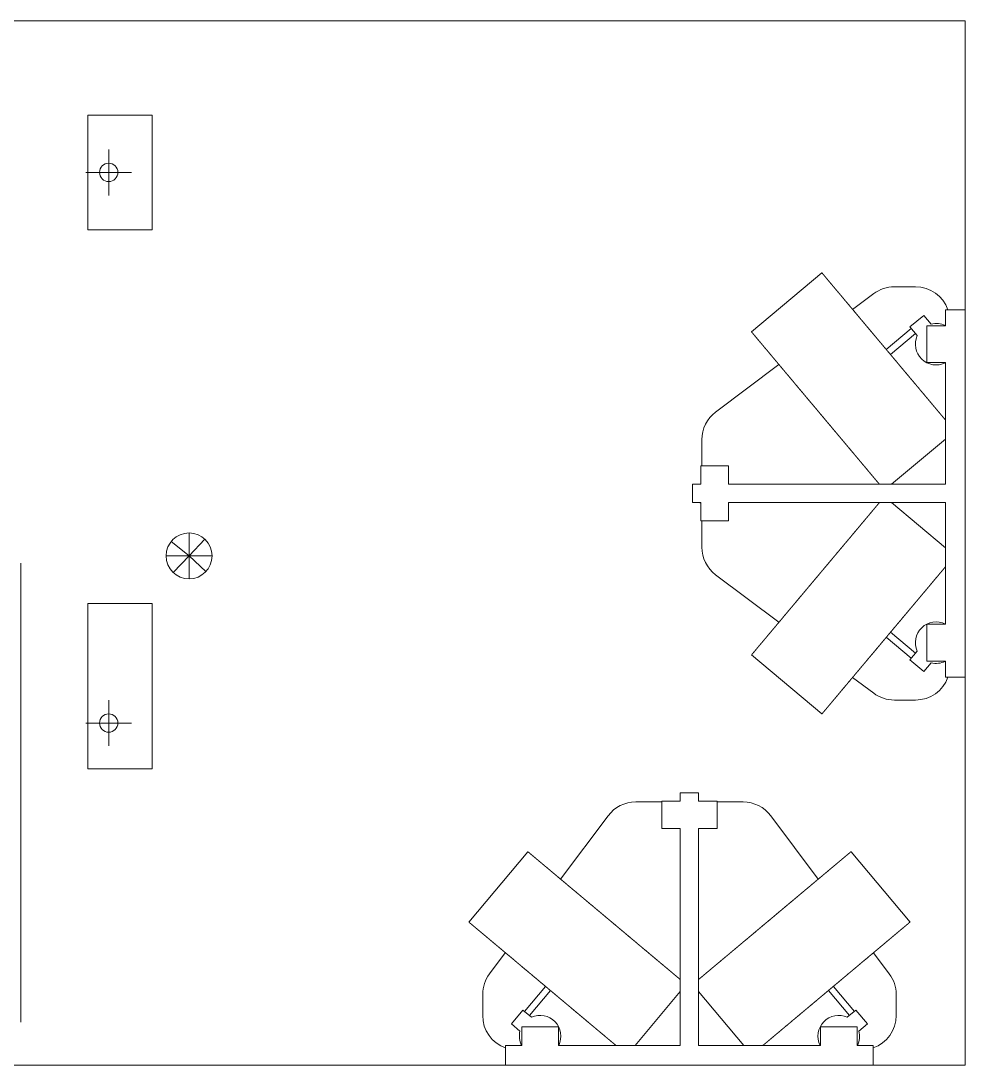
# Model space of a CAD drawing. Header units: millimetres. Extents: x 3056 to 110866, y 16649 to 58349.
# Drawn here: x 53028 to 55083, y 35169 to 37443 of the extents above; entities that cross this region are included whole.
import ezdxf

# ---------------------------------------------------------------- set-up
doc = ezdxf.new("R2010")
doc.units = ezdxf.units.MM
doc.layers.add('1', color=7, linetype='Continuous', true_color=0xffffff)

msp = doc.modelspace()

# ---------------------------------------------------------------- linework, layer by layer
at = {"layer": '1', "color": 80, "linetype": 'Continuous', "lineweight": 13}
for p, q in [((49456.5, 37443.3), (55083.5, 37443.3)), ((49456.5, 37443.3), (55083.5, 37443.3)), ((55083.5, 37443.3), (55083.5, 35169.3)), ((55083.5, 37443.3), (55083.5, 35169.3)), ((53314, 37238.3), (53174, 37238.3)), ((53174, 37238.3), (53174, 36988.3)), ((53314, 36988.3), (53314, 37238.3)), ((53219.5, 37063.3), (53219.5, 37163.3)), ((53269.5, 37113.3), (53169.5, 37113.3)), ((53174, 36988.3), (53314, 36988.3)), ((54771.9, 36894.6), (54618.6, 36766)), ((54929.5, 36864.3), (54975.5, 36864.3)), ((54884.5, 36849.3), (54838.7, 36814.9)), ((54963.5, 36776.7), (54993.6, 36801.9)), ((55009.3, 36783.2), (54993.6, 36801.9)), ((55040.5, 36814.3), (55040.5, 36779.3)), ((55083.5, 36814.3), (55040.5, 36814.3)), ((54966.4, 36773.2), (54912, 36727.6)), ((54979.2, 36757.9), (54963.5, 36776.7)), ((55040.5, 36779.3), (55000.5, 36779.3)), ((55000.5, 36699.3), (55000.5, 36779.3)), ((54921, 36716.8), (54975.4, 36762.5)), ((54678.4, 36694.8), (54540.5, 36591.3)), ((55040.5, 36699.3), (55000.5, 36699.3)), ((55040.5, 36699.3), (55040.5, 36434.3)), ((54510.5, 36474.3), (54510.5, 36531.3)), ((54923.4, 36434.3), (55040.5, 36532.5)), ((54568.5, 36474.3), (54508.5, 36474.3)), ((54508.5, 36434.3), (54508.5, 36474.3)), ((54568.5, 36434.3), (54568.5, 36474.3)), ((54508.5, 36434.3), (54490.5, 36434.3)), ((54490.5, 36394.3), (54490.5, 36434.3)), ((55040.5, 36434.3), (54568.5, 36434.3)), ((54508.5, 36394.3), (54490.5, 36394.3)), ((54505.8, 36394), (54505.8, 36394.3)), ((54505.8, 36394), (54508.5, 36394.1)), ((54508.5, 36394.3), (54508.5, 36354.3)), ((55040.5, 36394.3), (54568.5, 36394.3)), ((54568.5, 36394.3), (54568.5, 36354.3)), ((55040.5, 36296.1), (54923.4, 36394.3)), ((55040.5, 36394.3), (55040.5, 36129.3)), ((54568.5, 36354.3), (54508.5, 36354.3)), ((54510.5, 36297.3), (54510.5, 36354.3)), ((53394.5, 36278.3), (53394.5, 36328.3)), ((53394.5, 36278.3), (53355.6, 36309.8)), ((53394.5, 36278.3), (53428.8, 36314.7)), ((53394.5, 36278.3), (53344.5, 36278.3)), ((53394.5, 36278.3), (53360.1, 36241.9)), ((53394.5, 36278.3), (53394.5, 36228.3)), ((53394.5, 36278.3), (53444.5, 36278.3)), ((53394.5, 36278.3), (53430.8, 36244)), ((54540.5, 36237.3), (54678.4, 36133.8)), ((53314, 36174.3), (53174, 36174.3)), ((53174, 36174.3), (53174, 35814.3)), ((53314, 35814.3), (53314, 36174.3)), ((54975.4, 36066.1), (54921, 36111.8)), ((55000.5, 36049.3), (55000.5, 36129.3)), ((55040.5, 36129.3), (55000.5, 36129.3)), ((54912, 36101), (54966.4, 36055.4)), ((54979.2, 36070.7), (54963.5, 36051.9)), ((54618.6, 36062.6), (54771.9, 35934)), ((54963.5, 36051.9), (54993.6, 36026.7)), ((55009.3, 36045.4), (54993.6, 36026.7)), ((55040.5, 36049.3), (55000.5, 36049.3)), ((55040.5, 36049.3), (55040.5, 36014.3)), ((54838.7, 36013.7), (54884.5, 35979.3)), ((55083.5, 36014.3), (55040.5, 36014.3)), ((53219.5, 35864.3), (53219.5, 35964.3)), ((54975.5, 35964.3), (54929.5, 35964.3)), ((53269.5, 35914.3), (53169.5, 35914.3)), ((53174, 35814.3), (53314, 35814.3)), ((54463.5, 35744.3), (54463.5, 35762.3)), ((54463.5, 35762.3), (54503.5, 35762.3)), ((54503.5, 35744.3), (54503.5, 35762.3)), ((54366.5, 35742.3), (54423.5, 35742.3)), ((54463.5, 35744.3), (54423.5, 35744.3)), ((54423.5, 35684.3), (54423.5, 35744.3)), ((54463.2, 35746.9), (54463.3, 35744.3)), ((54463.2, 35746.9), (54463.5, 35746.9)), ((54503.5, 35744.3), (54543.5, 35744.3)), ((54543.5, 35684.3), (54543.5, 35744.3)), ((54543.5, 35742.3), (54600.5, 35742.3)), ((54306.5, 35712.3), (54203, 35574.3)), ((54763.9, 35574.3), (54660.5, 35712.3)), ((54463.5, 35684.3), (54423.5, 35684.3)), ((54463.5, 35212.3), (54463.5, 35684.3)), ((54503.5, 35212.3), (54503.5, 35684.3)), ((54503.5, 35684.3), (54543.5, 35684.3)), ((54131.8, 35634.1), (54003.2, 35480.9)), ((54963.7, 35480.9), (54835.2, 35634.1)), ((54082.8, 35414.1), (54048.5, 35368.3)), ((54918.5, 35368.3), (54884.1, 35414.1)), ((54170.2, 35340.8), (54124.6, 35286.4)), ((54842.4, 35286.4), (54796.7, 35340.8)), ((54033.5, 35277.3), (54033.5, 35323.3)), ((54135.3, 35277.4), (54180.9, 35331.8)), ((54365.2, 35212.3), (54463.5, 35329.4)), ((54503.5, 35329.4), (54601.7, 35212.3)), ((54786, 35331.8), (54831.7, 35277.4)), ((54933.5, 35323.3), (54933.5, 35277.3)), ((54121.1, 35289.3), (54095.9, 35259.2)), ((54139.9, 35273.6), (54121.1, 35289.3)), ((54827.1, 35273.6), (54845.8, 35289.3)), ((54845.8, 35289.3), (54871.1, 35259.2)), ((54114.6, 35243.4), (54095.9, 35259.2)), ((54118.5, 35212.3), (54118.5, 35252.3)), ((54118.5, 35252.3), (54198.5, 35252.3)), ((54198.5, 35212.3), (54198.5, 35252.3)), ((54768.5, 35212.3), (54768.5, 35252.3)), ((54768.5, 35252.3), (54848.5, 35252.3)), ((54848.5, 35212.3), (54848.5, 35252.3)), ((54852.3, 35243.4), (54871.1, 35259.2)), ((54083.5, 35169.3), (54083.5, 35212.3)), ((54118.5, 35212.3), (54083.5, 35212.3)), ((54463.5, 35212.3), (54198.5, 35212.3)), ((54768.5, 35212.3), (54503.5, 35212.3)), ((54883.5, 35212.3), (54848.5, 35212.3)), ((54883.5, 35169.3), (54883.5, 35212.3)), ((55083.5, 35169.3), (49456.5, 35169.3)), ((55083.5, 35169.3), (49456.5, 35169.3))]:
    msp.add_line(p, q, dxfattribs=at)
for centre, radius in [((53219.5, 37113.3), 20), ((53394.5, 36278.3), 50), ((53219.5, 35914.3), 20)]:
    msp.add_circle(centre, radius, dxfattribs=at)
for centre, radius, start, end in [((54929.5, 36789.3), 75, 90, 126.8699), ((54975.5, 36789.3), 75, 19.4723, 90), ((55020.5, 36739.3), 45.2, 63.7683, 104.2622), ((55020.5, 36739.3), 45.2, 155.7378, 296.2321), ((54585.5, 36531.3), 75, 126.8699, 180), ((54585.5, 36297.3), 75, 180, 233.1301), ((55020.5, 36089.3), 45.2, 63.7679, 204.2622), ((55020.5, 36089.3), 45.2, 255.7378, 296.2317), ((54975.5, 36039.3), 75, 270, 340.5277), ((54929.5, 36039.3), 75, 233.1301, 270), ((54366.5, 35667.3), 75, 90, 143.1301), ((54600.5, 35667.3), 75, 36.8699, 90), ((54108.5, 35323.3), 75, 143.1301, 180), ((54858.5, 35323.3), 75, 0, 36.8699), ((54108.5, 35277.3), 75, 180, 250.5277), ((54158.5, 35232.3), 45.2, 333.7679, 114.2622), ((54808.5, 35232.3), 45.2, 65.7378, 206.2321), ((54858.5, 35277.3), 75, 289.4723, 0), ((54158.5, 35232.3), 45.2, 165.7378, 206.2317), ((54808.5, 35232.3), 45.2, 333.7683, 14.2622)]:
    msp.add_arc(centre, radius, start, end, dxfattribs=at)
for points, knots in [([(54916.5, 36722.2), (54914.3, 36724.8), (54912.1, 36727.4), (54909.9, 36730), (54907.7, 36732.6), (54905.6, 36735.2), (54903.4, 36737.8), (54901.2, 36740.4), (54899, 36743), (54894.7, 36748.1), (54892.6, 36750.7), (54890.4, 36753.3), (54888.3, 36755.8), (54884, 36760.9), (54881.9, 36763.5), (54877.6, 36768.5), (54873.5, 36773.5), (54869.3, 36778.4), (54867.2, 36780.9), (54863.2, 36785.7), (54861.1, 36788.2), (54857.1, 36792.9), (54853.2, 36797.7), (54849.3, 36802.3), (54845.4, 36806.9), (54841.7, 36811.4), (54838, 36815.8), (54836.1, 36817.9), (54832.5, 36822.2), (54830.8, 36824.4), (54827.3, 36828.5), (54823.9, 36832.5), (54822.2, 36834.5), (54819, 36838.4), (54817.4, 36840.3), (54815.8, 36842.2), (54812.7, 36845.9), (54811.2, 36847.7), (54809.7, 36849.5), (54808.2, 36851.2), (54806.8, 36852.9), (54804, 36856.2), (54802.6, 36857.9), (54801.3, 36859.5), (54800, 36861), (54798.7, 36862.5), (54797.5, 36864.1), (54796.2, 36865.5), (54795, 36866.9), (54793.9, 36868.3), (54792.7, 36869.7), (54791.6, 36871), (54789.5, 36873.6), (54788.4, 36874.8), (54787.4, 36876), (54786.4, 36877.2), (54784.6, 36879.4), (54783.7, 36880.4), (54782.1, 36882.4), (54781.3, 36883.4), (54780.5, 36884.2), (54779.8, 36885.1), (54778.4, 36886.8), (54777.8, 36887.5), (54776.6, 36888.9), (54776.1, 36889.6), (54775.6, 36890.1), (54775.1, 36890.7), (54774.6, 36891.2), (54774.2, 36891.7), (54773.9, 36892.2), (54773.5, 36892.6), (54772.9, 36893.3), (54772.7, 36893.6), (54772.4, 36893.9), (54772.3, 36894.1), (54772.1, 36894.2), (54772, 36894.4), (54771.9, 36894.5), (54771.9, 36894.5), (54771.9, 36894.6)], [0, 0, 0.015107, 0.0302, 0.045298, 0.060382, 0.075447, 0.090497, 0.105521, 0.120538, 0.15046, 0.16536, 0.180266, 0.195066, 0.224598, 0.23932, 0.268535, 0.297506, 0.326203, 0.340417, 0.368638, 0.382686, 0.410413, 0.437774, 0.464718, 0.491269, 0.517337, 0.542945, 0.555514, 0.580372, 0.592667, 0.61673, 0.640218, 0.651678, 0.674281, 0.685425, 0.696275, 0.717619, 0.728143, 0.738327, 0.748517, 0.758367, 0.77769, 0.787197, 0.796321, 0.80546, 0.814217, 0.822989, 0.831378, 0.839774, 0.847787, 0.855775, 0.863412, 0.878236, 0.885457, 0.892284, 0.899095, 0.911899, 0.917892, 0.929452, 0.93502, 0.940169, 0.945303, 0.954734, 0.958992, 0.967114, 0.970944, 0.974341, 0.977722, 0.980676, 0.983615, 0.986127, 0.988623, 0.992713, 0.994299, 0.995902, 0.997037, 0.998181, 0.998865, 0.999557, 0.999783, 1, 1]), ([(54763.3, 36593.6), (54761.1, 36596.2), (54758.9, 36598.9), (54756.7, 36601.5), (54754.5, 36604.1), (54752.4, 36606.6), (54750.2, 36609.2), (54748, 36611.8), (54745.8, 36614.4), (54741.5, 36619.6), (54737.2, 36624.7), (54732.9, 36629.8), (54730.8, 36632.4), (54728.7, 36634.9), (54726.5, 36637.4), (54722.3, 36642.4), (54720.2, 36644.9), (54716.1, 36649.9), (54714, 36652.3), (54712, 36654.8), (54710, 36657.2), (54707.9, 36659.6), (54703.9, 36664.4), (54700, 36669.1), (54696.1, 36673.7), (54694.1, 36676), (54692.2, 36678.3), (54690.3, 36680.6), (54686.6, 36685), (54682.9, 36689.4), (54681.1, 36691.6), (54677.6, 36695.8), (54675.8, 36697.9), (54674.1, 36699.9), (54672.4, 36702), (54670.7, 36704), (54667.4, 36707.9), (54665.7, 36709.9), (54664.1, 36711.8), (54662.6, 36713.7), (54659.5, 36717.3), (54658, 36719.1), (54655, 36722.7), (54653.6, 36724.4), (54652.2, 36726.1), (54649.4, 36729.3), (54646.8, 36732.5), (54645.5, 36734), (54644.2, 36735.5), (54643, 36736.9), (54641.8, 36738.4), (54640.7, 36739.8), (54638.4, 36742.5), (54637.3, 36743.8), (54636.3, 36745), (54635.2, 36746.3), (54634.2, 36747.4), (54632.3, 36749.7), (54631.4, 36750.8), (54629.6, 36752.9), (54628.8, 36753.8), (54628, 36754.8), (54627.3, 36755.7), (54625.9, 36757.4), (54625.2, 36758.2), (54624.6, 36758.9), (54624, 36759.7), (54622.8, 36761), (54622.4, 36761.6), (54621.9, 36762.2), (54621.4, 36762.7), (54621, 36763.2), (54620.6, 36763.6), (54620, 36764.4), (54619.7, 36764.7), (54619.5, 36765), (54619.2, 36765.3), (54619.1, 36765.5), (54618.9, 36765.7), (54618.8, 36765.8), (54618.7, 36765.9), (54618.6, 36766)], [0, 0, 0.015107, 0.030191, 0.045289, 0.060373, 0.075438, 0.090488, 0.10552, 0.120529, 0.15046, 0.180242, 0.209873, 0.224589, 0.23932, 0.253927, 0.283016, 0.297497, 0.326194, 0.340392, 0.354606, 0.368638, 0.382677, 0.410413, 0.437774, 0.464718, 0.477989, 0.491244, 0.504298, 0.530132, 0.555499, 0.568068, 0.592658, 0.604694, 0.616705, 0.628473, 0.640217, 0.663121, 0.674281, 0.685416, 0.696266, 0.717619, 0.728143, 0.748502, 0.758358, 0.768199, 0.787173, 0.805451, 0.814208, 0.82298, 0.831369, 0.839764, 0.847762, 0.863388, 0.871015, 0.878236, 0.885448, 0.892275, 0.905488, 0.911899, 0.923884, 0.929452, 0.935011, 0.940145, 0.95001, 0.95471, 0.958992, 0.963265, 0.970944, 0.974326, 0.977722, 0.980676, 0.983615, 0.986118, 0.990668, 0.992712, 0.994299, 0.995892, 0.997037, 0.998172, 0.998865, 0.999548, 1, 1]), ([(55040.5, 36574.4), (55039.3, 36575.8), (55038.2, 36577.2), (55035.7, 36580.1), (55034.5, 36581.6), (55031.9, 36584.7), (55030.6, 36586.2), (55029.2, 36587.9), (55027.8, 36589.5), (55025, 36592.9), (55023.5, 36594.7), (55022, 36596.4), (55020.5, 36598.2), (55017.4, 36601.9), (55015.8, 36603.8), (55012.6, 36607.6), (55011, 36609.6), (55009.3, 36611.6), (55007.6, 36613.6), (55005.9, 36615.6), (55004.2, 36617.7), (55000.6, 36621.9), (54998.8, 36624), (54997, 36626.2), (54995.2, 36628.4), (54991.5, 36632.8), (54987.7, 36637.3), (54985.8, 36639.6), (54983.9, 36641.9), (54980, 36646.5), (54978, 36648.9), (54976, 36651.3), (54974, 36653.7), (54969.9, 36658.5), (54967.9, 36660.9), (54963.8, 36665.8), (54961.7, 36668.3), (54957.5, 36673.3), (54953.3, 36678.3), (54951.2, 36680.8), (54946.9, 36685.9), (54942.6, 36691), (54940.5, 36693.6), (54938.3, 36696.2), (54936.1, 36698.8), (54931.8, 36704), (54929.6, 36706.6), (54925.2, 36711.8), (54923, 36714.4), (54920.9, 36717), (54916.5, 36722.2)], [0, 0, 0.009336, 0.018644, 0.038194, 0.048425, 0.069271, 0.079921, 0.090992, 0.10207, 0.125027, 0.136906, 0.148802, 0.16106, 0.185984, 0.19865, 0.224684, 0.238052, 0.251438, 0.265157, 0.278883, 0.292933, 0.321351, 0.335721, 0.350385, 0.365056, 0.395003, 0.425476, 0.440976, 0.456494, 0.488, 0.503995, 0.519973, 0.536193, 0.568827, 0.585233, 0.618443, 0.635236, 0.668951, 0.702979, 0.720074, 0.754491, 0.789141, 0.806559, 0.823995, 0.8415, 0.876578, 0.894133, 0.929376, 0.947026, 0.964669, 1, 1]), ([(54897, 36434.3), (54896.1, 36435.3), (54895.3, 36436.4), (54894.3, 36437.5), (54893.4, 36438.6), (54891.4, 36440.9), (54889.3, 36443.4), (54887.1, 36446), (54886, 36447.4), (54884.8, 36448.8), (54883.6, 36450.2), (54882.4, 36451.7), (54879.9, 36454.7), (54877.2, 36457.8), (54874.5, 36461.1), (54871.6, 36464.5), (54870.2, 36466.3), (54867.2, 36469.8), (54865.7, 36471.6), (54864.1, 36473.5), (54862.5, 36475.4), (54859.3, 36479.2), (54856, 36483.2), (54854.3, 36485.2), (54852.6, 36487.2), (54849.1, 36491.4), (54847.3, 36493.5), (54845.5, 36495.6), (54843.7, 36497.8), (54841.9, 36499.9), (54838.2, 36504.4), (54834.4, 36508.9), (54830.6, 36513.4), (54828.6, 36515.8), (54826.7, 36518.1), (54824.7, 36520.5), (54820.7, 36525.2), (54818.7, 36527.6), (54816.7, 36530), (54812.6, 36534.9), (54810.5, 36537.3), (54806.4, 36542.3), (54802.2, 36547.3), (54797.9, 36552.3), (54793.7, 36557.4), (54789.4, 36562.5), (54785.1, 36567.7), (54782.9, 36570.3), (54780.7, 36572.8), (54776.4, 36578), (54772, 36583.2), (54767.6, 36588.4), (54765.5, 36591), (54763.3, 36593.6)], [0, 0, 0.006456, 0.012921, 0.019836, 0.02676, 0.041476, 0.057078, 0.073536, 0.082177, 0.090834, 0.099908, 0.108989, 0.127923, 0.147694, 0.168216, 0.189505, 0.200537, 0.222936, 0.234303, 0.246039, 0.257767, 0.281899, 0.306692, 0.319411, 0.332124, 0.358161, 0.37147, 0.384795, 0.398383, 0.411978, 0.439696, 0.467945, 0.496673, 0.511271, 0.525853, 0.540676, 0.570498, 0.58552, 0.600724, 0.631302, 0.646679, 0.677771, 0.709127, 0.74078, 0.772667, 0.804746, 0.837021, 0.853219, 0.869432, 0.901971, 0.934591, 0.967273, 0.983649, 1, 1]), ([(54618.6, 36062.6), (54618.7, 36062.6), (54618.7, 36062.7), (54618.8, 36062.8), (54618.9, 36062.9), (54619.1, 36063.1), (54619.2, 36063.3), (54619.7, 36063.8), (54620, 36064.2), (54620.3, 36064.6), (54620.7, 36065), (54621, 36065.4), (54621.4, 36065.9), (54621.9, 36066.4), (54622.8, 36067.6), (54623.4, 36068.3), (54624, 36068.9), (54624.6, 36069.7), (54625.9, 36071.2), (54626.6, 36072), (54627.3, 36072.9), (54628.1, 36073.8), (54628.9, 36074.8), (54630.5, 36076.8), (54632.3, 36078.9), (54634.2, 36081.2), (54635.2, 36082.4), (54636.3, 36083.6), (54637.3, 36084.8), (54638.4, 36086.2), (54639.5, 36087.5), (54641.8, 36090.2), (54643.1, 36091.7), (54644.3, 36093.1), (54645.5, 36094.6), (54648.1, 36097.7), (54650.8, 36100.9), (54652.2, 36102.6), (54653.6, 36104.3), (54655.1, 36106), (54656.5, 36107.7), (54658, 36109.5), (54661.1, 36113.1), (54662.6, 36115), (54664.2, 36116.9), (54667.4, 36120.7), (54669.1, 36122.7), (54672.4, 36126.7), (54674.1, 36128.7), (54675.9, 36130.8), (54679.4, 36135), (54681.2, 36137.1), (54683, 36139.3), (54684.8, 36141.4), (54688.5, 36145.9), (54692.3, 36150.4), (54696.1, 36154.9), (54698.1, 36157.3), (54702, 36162), (54704, 36164.3), (54706, 36166.7), (54710, 36171.5), (54712.1, 36173.9), (54714.1, 36176.4), (54718.3, 36181.3), (54722.4, 36186.3), (54724.5, 36188.8), (54728.8, 36193.8), (54730.9, 36196.4), (54733, 36198.9), (54737.3, 36204), (54739.5, 36206.6), (54741.6, 36209.2), (54746, 36214.3), (54750.3, 36219.5), (54752.5, 36222.1), (54754.7, 36224.7), (54756.8, 36227.3), (54761.2, 36232.5), (54763.4, 36235.1), (54767.8, 36240.3), (54770, 36242.9), (54772.1, 36245.5), (54774.3, 36248.1), (54776.5, 36250.7), (54780.8, 36255.9), (54785.2, 36261), (54787.3, 36263.6), (54789.5, 36266.2), (54793.8, 36271.3), (54798, 36276.4), (54800.1, 36278.9), (54802.3, 36281.4), (54806.4, 36286.4), (54808.5, 36288.9), (54810.6, 36291.3), (54814.7, 36296.2), (54816.7, 36298.7), (54820.8, 36303.5), (54822.8, 36305.9), (54824.8, 36308.2), (54828.7, 36312.9), (54830.6, 36315.2), (54832.6, 36317.5), (54836.4, 36322), (54838.2, 36324.3), (54841.9, 36328.7), (54845.6, 36333), (54849.1, 36337.3), (54850.9, 36339.3), (54852.6, 36341.4), (54856, 36345.5), (54859.3, 36349.4), (54860.9, 36351.3), (54864.1, 36355.1), (54867.2, 36358.8), (54868.7, 36360.6), (54871.7, 36364.1), (54873.1, 36365.8), (54874.5, 36367.5), (54875.9, 36369.1), (54877.2, 36370.8), (54879.9, 36373.9), (54881.1, 36375.4), (54882.4, 36376.9), (54884.8, 36379.8), (54886, 36381.2), (54887.2, 36382.6), (54888.2, 36383.9), (54889.3, 36385.2), (54891.4, 36387.7), (54893.4, 36390), (54894.3, 36391.1), (54895.2, 36392.2), (54897, 36394.3)], [0, 0, 0.000117, 0.000243, 0.00059, 0.00095, 0.00154, 0.002135, 0.003799, 0.004862, 0.005929, 0.007221, 0.008519, 0.010058, 0.011585, 0.015115, 0.01711, 0.01911, 0.02133, 0.026006, 0.028461, 0.031129, 0.033804, 0.036698, 0.042717, 0.049167, 0.056045, 0.059585, 0.063345, 0.067097, 0.071065, 0.075025, 0.083353, 0.08772, 0.092084, 0.096642, 0.105953, 0.115647, 0.120579, 0.125705, 0.130823, 0.136123, 0.141415, 0.152361, 0.157996, 0.163638, 0.175236, 0.181199, 0.193261, 0.199376, 0.20563, 0.218283, 0.224684, 0.231212, 0.237743, 0.251059, 0.26463, 0.27843, 0.285436, 0.299557, 0.30667, 0.313887, 0.328395, 0.335699, 0.343089, 0.357927, 0.372925, 0.380459, 0.395656, 0.403307, 0.410962, 0.426368, 0.43411, 0.44186, 0.457413, 0.47304, 0.480868, 0.488694, 0.496539, 0.512239, 0.520094, 0.535795, 0.543637, 0.551482, 0.559315, 0.567136, 0.582758, 0.598311, 0.606053, 0.613803, 0.6292, 0.644498, 0.652092, 0.659682, 0.674741, 0.682197, 0.689661, 0.704421, 0.711715, 0.726219, 0.733427, 0.740528, 0.754645, 0.761645, 0.768541, 0.7822, 0.788983, 0.802289, 0.815335, 0.828113, 0.834362, 0.840604, 0.852809, 0.864705, 0.870492, 0.881916, 0.893002, 0.89847, 0.909045, 0.914153, 0.919259, 0.924182, 0.929117, 0.938594, 0.94314, 0.947693, 0.956402, 0.960549, 0.964708, 0.968651, 0.972607, 0.980092, 0.987162, 0.990476, 0.993797, 1, 1]), ([(53028.5, 35762.6), (53028.5, 35772.8), (53028.5, 35783), (53028.5, 35793.2), (53028.5, 35803.4), (53028.5, 35813.6), (53028.5, 35823.7), (53028.5, 35833.8), (53028.5, 35843.9), (53028.5, 35853.9), (53028.5, 35863.9), (53028.5, 35873.9), (53028.5, 35883.8), (53028.5, 35893.7), (53028.5, 35898.6), (53028.5, 35908.4), (53028.5, 35913.3), (53028.5, 35923), (53028.5, 35932.6), (53028.5, 35942.1), (53028.5, 35946.9), (53028.5, 35956.3), (53028.5, 35965.7), (53028.5, 35975), (53028.5, 35984.2), (53028.5, 35988.7), (53028.5, 35997.8), (53028.5, 36006.7), (53028.5, 36015.6), (53028.5, 36024.3), (53028.5, 36033), (53028.5, 36041.5), (53028.5, 36049.9), (53028.5, 36058.2), (53028.5, 36066.4), (53028.5, 36074.4), (53028.5, 36082.3), (53028.5, 36090.1), (53028.5, 36097.7), (53028.5, 36105.2), (53028.5, 36112.6), (53028.5, 36119.8), (53028.5, 36123.3), (53028.5, 36130.3), (53028.5, 36133.8), (53028.5, 36140.5), (53028.5, 36147.1), (53028.5, 36153.6), (53028.5, 36159.8), (53028.5, 36166), (53028.5, 36168.9), (53028.5, 36174.8), (53028.5, 36180.5), (53028.5, 36186), (53028.5, 36191.3), (53028.5, 36196.5), (53028.5, 36201.5), (53028.5, 36206.3), (53028.5, 36210.9), (53028.5, 36215.3), (53028.5, 36219.5), (53028.5, 36223.6), (53028.5, 36225.6), (53028.5, 36229.3), (53028.5, 36232.9), (53028.5, 36236.2), (53028.5, 36239.4), (53028.5, 36242.4), (53028.5, 36245.2), (53028.5, 36247.7), (53028.5, 36250.1), (53028.5, 36252.3), (53028.5, 36254.2), (53028.5, 36256), (53028.5, 36256.8), (53028.5, 36258.2), (53028.5, 36259.5), (53028.5, 36260.5), (53028.5, 36261.3), (53028.5, 36262), (53028.5, 36262.4), (53028.5, 36262.6), (53028.5, 36262.6)], [0, 0, 0.020399, 0.040788, 0.061161, 0.081507, 0.101822, 0.122094, 0.142314, 0.162475, 0.182572, 0.202585, 0.222519, 0.242363, 0.262101, 0.271917, 0.29149, 0.301248, 0.320632, 0.339888, 0.359001, 0.368484, 0.38737, 0.406092, 0.42465, 0.443027, 0.452171, 0.470269, 0.488176, 0.505876, 0.523365, 0.540637, 0.557687, 0.574504, 0.591083, 0.607413, 0.623489, 0.639305, 0.654857, 0.67014, 0.685142, 0.699858, 0.714283, 0.721342, 0.735322, 0.742233, 0.755748, 0.768951, 0.781831, 0.794388, 0.806611, 0.812554, 0.824275, 0.835652, 0.84668, 0.857353, 0.867672, 0.877631, 0.887224, 0.896448, 0.905295, 0.913773, 0.921864, 0.925816, 0.933336, 0.940464, 0.9472, 0.953545, 0.959492, 0.965038, 0.970182, 0.974923, 0.979262, 0.983188, 0.986707, 0.988263, 0.991168, 0.993655, 0.995735, 0.997397, 0.998645, 0.999476, 0.999894, 1, 1]), ([(54771.9, 35934), (54771.9, 35934.1), (54771.9, 35934.1), (54772.1, 35934.3), (54772.4, 35934.7), (54772.7, 35935), (54772.9, 35935.3), (54773.2, 35935.6), (54773.9, 35936.4), (54774.2, 35936.9), (54774.7, 35937.4), (54775.1, 35937.9), (54775.6, 35938.5), (54776.1, 35939.1), (54776.6, 35939.7), (54777.2, 35940.4), (54778.4, 35941.9), (54779.1, 35942.7), (54779.8, 35943.5), (54780.5, 35944.4), (54781.3, 35945.3), (54782.1, 35946.2), (54782.9, 35947.2), (54784.6, 35949.2), (54785.6, 35950.4), (54786.5, 35951.5), (54787.5, 35952.6), (54788.5, 35953.8), (54790.5, 35956.3), (54791.6, 35957.6), (54792.8, 35958.9), (54793.9, 35960.3), (54795.1, 35961.7), (54796.3, 35963.2), (54797.5, 35964.6), (54798.8, 35966.1), (54800.1, 35967.6), (54802.7, 35970.8), (54805.4, 35974.1), (54806.9, 35975.8), (54808.3, 35977.5), (54811.3, 35981), (54812.8, 35982.8), (54815.9, 35986.5), (54817.4, 35988.4), (54820.7, 35992.2), (54824, 35996.2), (54825.7, 35998.2), (54827.4, 36000.2), (54829.1, 36002.3), (54832.7, 36006.5), (54834.4, 36008.6), (54836.3, 36010.8), (54839.9, 36015.2), (54841.8, 36017.4), (54843.7, 36019.6), (54845.6, 36021.9), (54847.5, 36024.2), (54851.4, 36028.8), (54853.3, 36031.1), (54855.3, 36033.5), (54857.3, 36035.9), (54859.3, 36038.2), (54861.3, 36040.6), (54863.3, 36043.1), (54865.4, 36045.5), (54867.4, 36047.9), (54869.5, 36050.4), (54873.6, 36055.3), (54875.7, 36057.8), (54877.8, 36060.3), (54882.1, 36065.4), (54884.2, 36067.9), (54888.5, 36073), (54892.8, 36078.2), (54894.9, 36080.7), (54897.1, 36083.3), (54899.3, 36085.9), (54903.6, 36091.1), (54905.8, 36093.7), (54908, 36096.3), (54910.2, 36098.9), (54912.4, 36101.5), (54914.5, 36104.1), (54916.7, 36106.7), (54921.1, 36111.9), (54925.5, 36117.1), (54929.8, 36122.3), (54934.2, 36127.5), (54938.5, 36132.7), (54940.7, 36135.2), (54945, 36140.3), (54949.2, 36145.4), (54951.4, 36148), (54953.5, 36150.5), (54957.7, 36155.5), (54959.8, 36158), (54963.9, 36163), (54966, 36165.4), (54968.1, 36167.9), (54970.1, 36170.3), (54974.1, 36175.1), (54976.1, 36177.5), (54980.1, 36182.2), (54982, 36184.5), (54984, 36186.8), (54985.9, 36189.1), (54987.8, 36191.4), (54991.6, 36195.9), (54995.3, 36200.3), (54998.9, 36204.6), (55002.5, 36208.9), (55004.2, 36211), (55006, 36213), (55009.4, 36217.1), (55011, 36219), (55014.3, 36222.9), (55015.9, 36224.9), (55019, 36228.6), (55022.1, 36232.2), (55023.5, 36234), (55025, 36235.7), (55026.4, 36237.4), (55027.8, 36239.1), (55030.6, 36242.4), (55031.9, 36243.9), (55034.5, 36247), (55035.7, 36248.5), (55036.9, 36250), (55038.2, 36251.4), (55040.5, 36254.2)], [0, 0, 0.000117, 0.000238, 0.000984, 0.002207, 0.003069, 0.003937, 0.005038, 0.007487, 0.00884, 0.010422, 0.012017, 0.013846, 0.01568, 0.017747, 0.019819, 0.02443, 0.026969, 0.029513, 0.032286, 0.035063, 0.038066, 0.041072, 0.047534, 0.050994, 0.054451, 0.058132, 0.061804, 0.069596, 0.073704, 0.077816, 0.082135, 0.086458, 0.090988, 0.09551, 0.100238, 0.104978, 0.11483, 0.125072, 0.13038, 0.135691, 0.146684, 0.15236, 0.163883, 0.16973, 0.181757, 0.19412, 0.200452, 0.206794, 0.213279, 0.226405, 0.233035, 0.239812, 0.253496, 0.2604, 0.267433, 0.274475, 0.28163, 0.296051, 0.303318, 0.310694, 0.318077, 0.325547, 0.333029, 0.340598, 0.348174, 0.355828, 0.363486, 0.378968, 0.386775, 0.39459, 0.410346, 0.418274, 0.434205, 0.450223, 0.458245, 0.466316, 0.474384, 0.490576, 0.498701, 0.506822, 0.514956, 0.523082, 0.531225, 0.539364, 0.555642, 0.57191, 0.588143, 0.604331, 0.620456, 0.628487, 0.644491, 0.660405, 0.668328, 0.676201, 0.691868, 0.699683, 0.715134, 0.722787, 0.730437, 0.738, 0.75302, 0.760485, 0.775216, 0.78247, 0.789732, 0.796869, 0.804014, 0.81805, 0.831838, 0.845352, 0.858592, 0.865063, 0.87153, 0.884177, 0.89033, 0.902494, 0.90849, 0.920148, 0.931455, 0.936928, 0.942394, 0.947688, 0.952973, 0.963175, 0.968082, 0.977695, 0.9824, 0.9869, 0.991407, 1, 1]), ([(53028.5, 35262.6), (53028.5, 35262.8), (53028.5, 35262.9), (53028.5, 35263.3), (53028.5, 35263.6), (53028.5, 35264.3), (53028.5, 35265.2), (53028.5, 35265.8), (53028.5, 35267.1), (53028.5, 35267.7), (53028.5, 35269.3), (53028.5, 35271.1), (53028.5, 35273), (53028.5, 35275.2), (53028.5, 35277.6), (53028.5, 35280.1), (53028.5, 35282.9), (53028.5, 35285.9), (53028.5, 35289), (53028.5, 35292.4), (53028.5, 35294.2), (53028.5, 35297.9), (53028.5, 35299.7), (53028.5, 35303.7), (53028.5, 35307.8), (53028.5, 35312.2), (53028.5, 35316.7), (53028.5, 35321.4), (53028.5, 35326.3), (53028.5, 35331.3), (53028.5, 35336.6), (53028.5, 35342), (53028.5, 35347.6), (53028.5, 35353.4), (53028.5, 35359.3), (53028.5, 35365.5), (53028.5, 35371.7), (53028.5, 35378.2), (53028.5, 35384.8), (53028.5, 35391.5), (53028.5, 35398.4), (53028.5, 35405.5), (53028.5, 35412.7), (53028.5, 35420.1), (53028.5, 35427.6), (53028.5, 35431.4), (53028.5, 35439.1), (53028.5, 35446.9), (53028.5, 35454.9), (53028.5, 35463), (53028.5, 35471.3), (53028.5, 35479.6), (53028.5, 35488.1), (53028.5, 35496.6), (53028.5, 35501), (53028.5, 35509.7), (53028.5, 35518.6), (53028.5, 35527.5), (53028.5, 35536.6), (53028.5, 35545.7), (53028.5, 35554.9), (53028.5, 35564.3), (53028.5, 35573.7), (53028.5, 35583.1), (53028.5, 35592.7), (53028.5, 35602.3), (53028.5, 35607.2), (53028.5, 35616.9), (53028.5, 35626.7), (53028.5, 35631.6), (53028.5, 35641.5), (53028.5, 35651.4), (53028.5, 35661.4), (53028.5, 35671.4), (53028.5, 35681.4), (53028.5, 35691.5), (53028.5, 35696.5), (53028.5, 35706.7), (53028.5, 35716.8), (53028.5, 35727), (53028.5, 35737.2), (53028.5, 35742.3), (53028.5, 35752.4), (53028.5, 35762.6)], [0, 0, 0.000206, 0.000519, 0.001349, 0.001873, 0.003328, 0.005196, 0.006339, 0.008827, 0.010176, 0.013287, 0.016806, 0.020733, 0.025072, 0.029813, 0.034957, 0.040508, 0.04645, 0.052795, 0.059531, 0.063098, 0.070422, 0.074179, 0.082084, 0.090366, 0.099028, 0.108067, 0.117475, 0.127254, 0.137393, 0.147892, 0.158745, 0.169948, 0.181499, 0.19339, 0.205613, 0.218165, 0.231051, 0.244248, 0.257763, 0.27159, 0.285719, 0.300144, 0.31486, 0.329857, 0.337498, 0.352913, 0.368602, 0.384546, 0.400755, 0.417206, 0.433902, 0.450835, 0.467996, 0.476632, 0.494121, 0.511822, 0.529729, 0.547826, 0.566114, 0.584587, 0.603225, 0.622031, 0.640997, 0.66011, 0.679367, 0.689061, 0.708508, 0.728082, 0.737898, 0.757636, 0.77748, 0.797413, 0.817432, 0.837524, 0.857686, 0.867793, 0.888039, 0.908332, 0.928663, 0.949025, 0.959212, 0.979601, 1, 1]), ([(54131.8, 35634.1), (54131.8, 35634.1), (54131.8, 35634.1), (54132, 35634), (54132.1, 35633.9), (54132.5, 35633.5), (54132.7, 35633.3), (54133.4, 35632.8), (54133.7, 35632.5), (54134.2, 35632.1), (54135.1, 35631.3), (54135.6, 35630.9), (54136.2, 35630.4), (54136.8, 35629.9), (54138.1, 35628.8), (54138.8, 35628.2), (54139.6, 35627.6), (54140.4, 35626.9), (54141.2, 35626.2), (54142.1, 35625.5), (54143.9, 35623.9), (54144.9, 35623.1), (54145.9, 35622.2), (54148.1, 35620.4), (54149.2, 35619.5), (54151.5, 35617.5), (54152.8, 35616.5), (54155.3, 35614.3), (54156.6, 35613.2), (54159.4, 35610.9), (54160.9, 35609.7), (54162.3, 35608.5), (54163.8, 35607.2), (54165.3, 35606), (54168.5, 35603.3), (54170.1, 35601.9), (54171.8, 35600.6), (54175.2, 35597.7), (54178.7, 35594.8), (54180.5, 35593.2), (54182.3, 35591.7), (54184.2, 35590.1), (54186, 35588.6), (54189.9, 35585.4), (54191.9, 35583.7), (54195.9, 35580.3), (54197.9, 35578.6), (54202, 35575.2), (54206.3, 35571.6), (54208.5, 35569.8), (54210.6, 35568), (54212.8, 35566.1), (54217.3, 35562.4), (54219.5, 35560.5), (54224.1, 35556.6), (54226.4, 35554.7), (54231.1, 35550.7), (54233.5, 35548.8), (54235.9, 35546.8), (54240.7, 35542.7), (54243.1, 35540.7), (54248, 35536.6), (54250.5, 35534.5), (54253, 35532.4), (54255.5, 35530.3), (54258, 35528.2), (54263, 35524), (54268.1, 35519.7), (54273.2, 35515.5), (54275.8, 35513.3), (54278.3, 35511.1), (54280.9, 35509), (54283.5, 35506.8), (54286.1, 35504.6), (54288.7, 35502.5), (54291.3, 35500.3), (54293.9, 35498.1), (54299.1, 35493.7), (54304.3, 35489.4), (54306.9, 35487.2), (54309.5, 35485), (54312.1, 35482.8), (54314.7, 35480.6), (54319.9, 35476.3), (54325.1, 35471.9), (54327.6, 35469.8), (54330.2, 35467.6), (54332.8, 35465.4), (54335.4, 35463.3), (54340.5, 35459), (54343, 35456.9), (54345.5, 35454.7), (54350.6, 35450.5), (54355.6, 35446.3), (54358, 35444.2), (54360.5, 35442.2), (54363, 35440.1), (54365.4, 35438.1), (54370.3, 35434), (54372.6, 35432), (54375, 35430), (54377.4, 35428), (54379.8, 35426), (54384.4, 35422.1), (54389, 35418.3), (54393.5, 35414.5), (54397.9, 35410.8), (54400, 35409), (54402.2, 35407.2), (54404.3, 35405.4), (54406.4, 35403.6), (54410.6, 35400.2), (54414.6, 35396.8), (54416.6, 35395.1), (54418.6, 35393.5), (54420.5, 35391.8), (54422.4, 35390.2), (54426.2, 35387.1), (54428, 35385.6), (54429.8, 35384.1), (54431.5, 35382.6), (54433.3, 35381.1), (54435, 35379.7), (54438.3, 35376.9), (54440, 35375.5), (54441.5, 35374.2), (54443.1, 35372.9), (54444.6, 35371.6), (54446.1, 35370.4), (54449, 35367.9), (54451.8, 35365.6), (54453.1, 35364.5), (54454.4, 35363.4), (54455.6, 35362.4), (54456.9, 35361.3), (54458, 35360.4), (54459.2, 35359.4), (54461.4, 35357.5), (54462.4, 35356.7), (54463.5, 35355.8)], [0, 0, 0.000113, 0.000239, 0.00059, 0.000954, 0.002134, 0.002967, 0.004862, 0.00592, 0.007226, 0.010049, 0.011584, 0.01335, 0.01512, 0.01911, 0.02133, 0.02356, 0.026002, 0.028457, 0.031128, 0.036706, 0.039594, 0.042718, 0.049167, 0.052498, 0.059584, 0.063345, 0.071056, 0.075025, 0.083352, 0.08772, 0.092083, 0.096642, 0.101204, 0.110712, 0.115643, 0.120583, 0.130827, 0.141419, 0.146892, 0.152362, 0.158, 0.163633, 0.17524, 0.181195, 0.193266, 0.199377, 0.211885, 0.22468, 0.231207, 0.237744, 0.244401, 0.257846, 0.264629, 0.278426, 0.285435, 0.299562, 0.306679, 0.313887, 0.328395, 0.335699, 0.350471, 0.357936, 0.365391, 0.37293, 0.380463, 0.395652, 0.410962, 0.426363, 0.43411, 0.441851, 0.449637, 0.457418, 0.465224, 0.473036, 0.480869, 0.488693, 0.504385, 0.520086, 0.527936, 0.535795, 0.543632, 0.551478, 0.567144, 0.582749, 0.590534, 0.598316, 0.606053, 0.613795, 0.629201, 0.636847, 0.644498, 0.659687, 0.674746, 0.682201, 0.689661, 0.697038, 0.704421, 0.719016, 0.726215, 0.733423, 0.740527, 0.747637, 0.761645, 0.775429, 0.788974, 0.80228, 0.808804, 0.815331, 0.821724, 0.828108, 0.840609, 0.852804, 0.858755, 0.864701, 0.870496, 0.876286, 0.887545, 0.893006, 0.898462, 0.903754, 0.909036, 0.914154, 0.92419, 0.929118, 0.933858, 0.938594, 0.943144, 0.947689, 0.956398, 0.964699, 0.968651, 0.972607, 0.976345, 0.980092, 0.983628, 0.987158, 0.993794, 0.996903, 1, 1]), ([(54503.5, 35355.8), (54504.5, 35356.7), (54505.5, 35357.5), (54507.7, 35359.4), (54510.1, 35361.3), (54512.6, 35363.4), (54513.9, 35364.5), (54515.2, 35365.6), (54516.6, 35366.8), (54517.9, 35367.9), (54519.4, 35369.1), (54522.3, 35371.6), (54525.4, 35374.2), (54527, 35375.5), (54528.6, 35376.9), (54532, 35379.7), (54533.6, 35381.1), (54535.4, 35382.6), (54539, 35385.6), (54540.8, 35387.1), (54542.6, 35388.7), (54546.4, 35391.8), (54548.4, 35393.5), (54550.3, 35395.1), (54554.3, 35398.5), (54558.4, 35401.9), (54560.5, 35403.6), (54562.6, 35405.4), (54566.9, 35409), (54569.1, 35410.8), (54573.5, 35414.5), (54575.7, 35416.4), (54578, 35418.3), (54580.3, 35420.2), (54582.5, 35422.1), (54587.2, 35426), (54591.9, 35430), (54594.3, 35432), (54596.7, 35434), (54599.1, 35436), (54601.5, 35438.1), (54604, 35440.1), (54608.9, 35444.2), (54611.4, 35446.3), (54616.4, 35450.5), (54621.4, 35454.7), (54626.5, 35459), (54629, 35461.1), (54631.6, 35463.3), (54634.1, 35465.4), (54636.7, 35467.6), (54639.3, 35469.8), (54644.5, 35474.1), (54647.1, 35476.3), (54649.7, 35478.5), (54652.3, 35480.6), (54657.5, 35485), (54662.7, 35489.4), (54667.9, 35493.7), (54673.1, 35498.1), (54678.3, 35502.5), (54683.5, 35506.8), (54686, 35509), (54691.2, 35513.3), (54696.3, 35517.6), (54701.4, 35521.9), (54706.5, 35526.1), (54709, 35528.2), (54711.5, 35530.3), (54714, 35532.4), (54718.9, 35536.6), (54723.8, 35540.7), (54726.2, 35542.7), (54728.7, 35544.8), (54731.1, 35546.8), (54733.5, 35548.8), (54735.8, 35550.7), (54740.5, 35554.7), (54742.8, 35556.6), (54745.1, 35558.5), (54747.4, 35560.5), (54751.9, 35564.2), (54754.1, 35566.1), (54756.3, 35568), (54758.5, 35569.8), (54760.7, 35571.6), (54762.8, 35573.4), (54764.9, 35575.2), (54767, 35576.9), (54771.1, 35580.3), (54773.1, 35582), (54775.1, 35583.7), (54777.1, 35585.4), (54779, 35587), (54780.9, 35588.6), (54782.8, 35590.1), (54786.5, 35593.2), (54788.3, 35594.8), (54791.8, 35597.7), (54795.2, 35600.6), (54796.8, 35601.9), (54798.5, 35603.3), (54800, 35604.6), (54801.6, 35606), (54803.1, 35607.2), (54804.6, 35608.5), (54807.5, 35610.9), (54808.9, 35612.1), (54810.3, 35613.2), (54812.9, 35615.4), (54814.2, 35616.5), (54816.6, 35618.5), (54818.9, 35620.4), (54820, 35621.4), (54821, 35622.2), (54822, 35623.1), (54823, 35623.9), (54824, 35624.7), (54824.9, 35625.5), (54825.7, 35626.2), (54826.6, 35626.9), (54827.4, 35627.6), (54828.1, 35628.2), (54828.8, 35628.8), (54830.2, 35629.9), (54830.7, 35630.4), (54831.3, 35630.9), (54831.8, 35631.3), (54832.4, 35631.8), (54832.8, 35632.1), (54833.2, 35632.5), (54833.9, 35633.1), (54834.2, 35633.3), (54834.5, 35633.5), (54834.9, 35633.9), (54835, 35634), (54835.1, 35634.1), (54835.1, 35634.1), (54835.2, 35634.1)], [0, 0, 0.003106, 0.006206, 0.012842, 0.019908, 0.027403, 0.031349, 0.035301, 0.039451, 0.043611, 0.047956, 0.056856, 0.066151, 0.070892, 0.075819, 0.085855, 0.090964, 0.096256, 0.106994, 0.112464, 0.118084, 0.129504, 0.135299, 0.141245, 0.153294, 0.165651, 0.171892, 0.178285, 0.191196, 0.19772, 0.211026, 0.217801, 0.224571, 0.231472, 0.238364, 0.252373, 0.266586, 0.273785, 0.280994, 0.288289, 0.295589, 0.302962, 0.317799, 0.325264, 0.340322, 0.355511, 0.370808, 0.378502, 0.386205, 0.393947, 0.401694, 0.409466, 0.425053, 0.432865, 0.440698, 0.448522, 0.464214, 0.479914, 0.495615, 0.511307, 0.526973, 0.542591, 0.550363, 0.565899, 0.581344, 0.596702, 0.611943, 0.619546, 0.62708, 0.634609, 0.649538, 0.664311, 0.671605, 0.678909, 0.686122, 0.693331, 0.700448, 0.714565, 0.721574, 0.728475, 0.735371, 0.748942, 0.755599, 0.762266, 0.768793, 0.775329, 0.781727, 0.788115, 0.794378, 0.806743, 0.812851, 0.818805, 0.824769, 0.830563, 0.836367, 0.842, 0.853117, 0.85859, 0.869182, 0.879426, 0.884357, 0.889298, 0.894051, 0.898796, 0.903358, 0.907917, 0.916647, 0.920811, 0.924984, 0.932903, 0.936664, 0.943959, 0.950843, 0.954169, 0.957292, 0.960406, 0.963303, 0.966196, 0.968872, 0.971553, 0.973998, 0.976449, 0.97867, 0.980899, 0.984889, 0.98665, 0.988416, 0.989951, 0.991482, 0.992783, 0.99408, 0.996214, 0.997043, 0.997875, 0.999055, 0.99941, 0.999761, 0.999887, 1, 1]), ([(54003.2, 35480.9), (54003.2, 35480.9), (54003.3, 35480.9), (54003.4, 35480.8), (54003.5, 35480.7), (54003.7, 35480.5), (54003.9, 35480.3), (54004.2, 35480.1), (54004.8, 35479.6), (54005.2, 35479.3), (54005.6, 35478.9), (54006, 35478.5), (54006.5, 35478.1), (54007.1, 35477.7), (54007.6, 35477.2), (54008.2, 35476.7), (54008.9, 35476.1), (54009.6, 35475.6), (54010.3, 35475), (54011, 35474.4), (54011.8, 35473.7), (54012.7, 35473), (54013.5, 35472.2), (54014.4, 35471.5), (54015.4, 35470.7), (54016.4, 35469.9), (54017.4, 35469), (54018.4, 35468.1), (54020.6, 35466.3), (54021.8, 35465.3), (54023, 35464.3), (54024.2, 35463.3), (54025.5, 35462.2), (54028.1, 35460), (54029.5, 35458.9), (54032.3, 35456.5), (54033.8, 35455.3), (54035.3, 35454), (54036.8, 35452.7), (54040, 35450.1), (54043.2, 35447.3), (54044.9, 35445.9), (54046.6, 35444.5), (54048.4, 35443), (54050.2, 35441.5), (54052, 35440), (54053.8, 35438.5), (54057.5, 35435.3), (54059.5, 35433.7), (54061.4, 35432.1), (54063.4, 35430.4), (54065.3, 35428.8), (54067.4, 35427.1), (54069.4, 35425.4), (54071.5, 35423.6), (54073.6, 35421.9), (54075.7, 35420.1), (54077.8, 35418.3), (54080, 35416.5), (54082.1, 35414.7), (54086.6, 35411), (54088.8, 35409.1), (54093.4, 35405.3), (54098, 35401.4), (54102.7, 35397.5), (54105, 35395.5), (54107.4, 35393.5), (54109.8, 35391.5), (54112.2, 35389.4), (54114.7, 35387.4), (54117.1, 35385.3), (54122, 35381.2), (54127, 35377), (54129.5, 35374.9), (54134.6, 35370.7), (54137.1, 35368.6), (54139.6, 35366.4), (54144.8, 35362.1), (54149.9, 35357.8), (54152.5, 35355.7), (54157.7, 35351.3), (54160.2, 35349.1), (54162.9, 35347), (54168.1, 35342.6), (54170.7, 35340.4), (54173.3, 35338.2), (54175.9, 35336), (54178.5, 35333.8), (54183.7, 35329.5), (54186.3, 35327.3), (54191.5, 35322.9), (54196.7, 35318.6), (54199.2, 35316.4), (54201.8, 35314.3), (54204.4, 35312.1), (54207, 35309.9), (54212.1, 35305.7), (54214.6, 35303.5), (54217.1, 35301.4), (54219.7, 35299.3), (54224.7, 35295.1), (54229.7, 35290.9), (54234.6, 35286.8), (54237, 35284.7), (54241.9, 35280.7), (54246.7, 35276.6), (54249, 35274.7), (54253.7, 35270.7), (54256, 35268.8), (54260.6, 35264.9), (54262.8, 35263.1), (54267.3, 35259.3), (54269.5, 35257.5), (54273.8, 35253.8), (54278.1, 35250.3), (54280.1, 35248.5), (54282.2, 35246.8), (54286.2, 35243.4), (54290.2, 35240.1), (54294, 35236.9), (54297.8, 35233.8), (54301.4, 35230.7), (54303.1, 35229.2), (54304.9, 35227.8), (54308.3, 35224.9), (54309.9, 35223.6), (54311.5, 35222.2), (54314.7, 35219.6), (54316.2, 35218.3), (54317.7, 35217), (54320.6, 35214.6), (54323.3, 35212.3)], [0, 0, 0.000121, 0.000248, 0.000616, 0.00098, 0.001595, 0.002216, 0.003079, 0.005043, 0.006139, 0.007492, 0.008835, 0.010431, 0.012022, 0.013856, 0.015676, 0.017757, 0.019824, 0.022124, 0.024435, 0.026979, 0.029513, 0.03229, 0.035063, 0.038074, 0.041081, 0.044307, 0.047544, 0.054455, 0.058127, 0.061808, 0.065699, 0.069596, 0.077815, 0.082144, 0.090988, 0.095514, 0.100246, 0.104974, 0.114825, 0.125072, 0.130383, 0.1357, 0.141192, 0.146679, 0.15236, 0.158032, 0.169734, 0.175742, 0.181756, 0.187939, 0.194119, 0.200455, 0.206797, 0.213282, 0.219772, 0.226405, 0.233043, 0.239811, 0.246588, 0.260403, 0.267436, 0.281629, 0.29605, 0.310696, 0.318076, 0.325554, 0.333027, 0.340596, 0.348168, 0.355835, 0.371227, 0.386778, 0.394584, 0.410349, 0.418282, 0.426218, 0.44219, 0.458252, 0.466323, 0.482489, 0.490578, 0.498704, 0.514954, 0.523084, 0.531223, 0.539367, 0.547505, 0.563773, 0.571903, 0.588136, 0.604333, 0.612396, 0.620453, 0.628485, 0.636506, 0.65247, 0.660402, 0.668325, 0.676204, 0.691879, 0.707401, 0.722789, 0.730429, 0.745552, 0.760491, 0.767852, 0.78248, 0.789734, 0.804016, 0.811031, 0.824945, 0.831839, 0.845358, 0.858588, 0.865064, 0.871531, 0.884173, 0.896491, 0.908491, 0.920144, 0.931451, 0.936925, 0.942394, 0.952973, 0.958079, 0.963175, 0.97299, 0.977691, 0.982396, 0.991407, 1, 1]), ([(54643.6, 35212.3), (54645, 35213.5), (54646.4, 35214.6), (54647.8, 35215.8), (54649.3, 35217), (54650.8, 35218.3), (54653.8, 35220.9), (54655.4, 35222.2), (54657, 35223.6), (54658.7, 35224.9), (54662.1, 35227.8), (54663.8, 35229.2), (54665.6, 35230.7), (54669.2, 35233.8), (54671, 35235.3), (54672.9, 35236.9), (54674.8, 35238.5), (54678.7, 35241.8), (54680.7, 35243.4), (54682.7, 35245.1), (54686.8, 35248.5), (54688.9, 35250.3), (54691, 35252.1), (54693.1, 35253.8), (54697.5, 35257.5), (54699.7, 35259.3), (54701.9, 35261.2), (54706.4, 35264.9), (54710.9, 35268.8), (54713.3, 35270.7), (54717.9, 35274.7), (54722.7, 35278.6), (54725.1, 35280.7), (54727.5, 35282.7), (54729.9, 35284.7), (54732.4, 35286.8), (54734.8, 35288.8), (54737.3, 35290.9), (54739.8, 35293), (54742.3, 35295.1), (54744.8, 35297.2), (54749.8, 35301.4), (54752.3, 35303.5), (54754.9, 35305.7), (54760, 35309.9), (54762.5, 35312.1), (54765.1, 35314.3), (54767.7, 35316.4), (54770.3, 35318.6), (54772.9, 35320.8), (54775.5, 35322.9), (54780.7, 35327.3), (54783.3, 35329.5), (54788.5, 35333.8), (54793.7, 35338.2), (54798.9, 35342.6), (54801.5, 35344.8), (54806.7, 35349.1), (54811.9, 35353.5), (54814.5, 35355.7), (54817, 35357.8), (54819.6, 35360), (54822.2, 35362.1), (54824.7, 35364.3), (54829.8, 35368.6), (54832.4, 35370.7), (54834.9, 35372.8), (54837.4, 35374.9), (54839.9, 35377), (54844.9, 35381.2), (54847.4, 35383.3), (54849.8, 35385.3), (54854.7, 35389.4), (54857.1, 35391.5), (54859.5, 35393.5), (54864.3, 35397.5), (54866.6, 35399.4), (54871.3, 35403.3), (54875.9, 35407.2), (54878.1, 35409.1), (54880.4, 35411), (54882.6, 35412.8), (54884.8, 35414.7), (54889.1, 35418.3), (54891.3, 35420.1), (54893.4, 35421.9), (54895.5, 35423.6), (54899.6, 35427.1), (54901.6, 35428.8), (54903.6, 35430.4), (54905.6, 35432.1), (54907.5, 35433.7), (54911.3, 35436.9), (54913.1, 35438.5), (54915, 35440), (54918.5, 35443), (54920.3, 35444.5), (54922, 35445.9), (54923.7, 35447.3), (54927, 35450.1), (54930.1, 35452.7), (54931.6, 35454), (54933.2, 35455.3), (54934.6, 35456.5), (54936.1, 35457.7), (54937.4, 35458.9), (54938.8, 35460), (54940.1, 35461.1), (54941.5, 35462.2), (54942.7, 35463.3), (54945.1, 35465.3), (54946.3, 35466.3), (54948.5, 35468.1), (54949.6, 35469), (54951.6, 35470.7), (54952.5, 35471.5), (54953.4, 35472.2), (54954.3, 35473), (54955.9, 35474.4), (54956.7, 35475), (54957.4, 35475.6), (54958.1, 35476.1), (54958.7, 35476.7), (54959.3, 35477.2), (54959.9, 35477.7), (54960.4, 35478.1), (54960.9, 35478.5), (54961.3, 35478.9), (54961.8, 35479.3), (54962.5, 35479.9), (54962.8, 35480.1), (54963, 35480.3), (54963.2, 35480.5), (54963.4, 35480.7), (54963.5, 35480.8), (54963.7, 35480.9), (54963.7, 35480.9), (54963.7, 35480.9)], [0, 0, 0.004297, 0.008583, 0.013091, 0.017594, 0.0223, 0.031918, 0.036816, 0.041921, 0.047017, 0.057596, 0.063066, 0.068539, 0.079846, 0.08568, 0.091509, 0.0975, 0.109665, 0.115827, 0.122145, 0.134936, 0.141403, 0.148027, 0.154642, 0.168161, 0.175045, 0.181935, 0.195984, 0.210266, 0.21752, 0.232139, 0.246979, 0.254439, 0.262003, 0.269562, 0.277211, 0.284855, 0.292589, 0.30032, 0.308122, 0.315928, 0.331666, 0.339598, 0.347521, 0.363484, 0.371516, 0.379537, 0.387604, 0.395667, 0.403756, 0.411854, 0.428087, 0.436217, 0.452486, 0.468768, 0.485046, 0.49318, 0.509413, 0.52561, 0.533677, 0.541748, 0.549779, 0.557801, 0.565796, 0.581719, 0.589651, 0.597524, 0.605407, 0.613213, 0.628763, 0.636502, 0.644165, 0.659395, 0.666963, 0.674437, 0.689295, 0.696669, 0.711213, 0.725517, 0.732555, 0.739597, 0.746495, 0.753403, 0.766957, 0.773586, 0.780219, 0.786709, 0.799535, 0.805872, 0.812051, 0.818235, 0.824248, 0.836117, 0.841959, 0.84764, 0.858799, 0.8643, 0.869608, 0.874919, 0.885166, 0.895017, 0.899745, 0.904477, 0.909003, 0.913533, 0.917857, 0.922175, 0.926288, 0.930395, 0.934291, 0.941864, 0.945545, 0.952457, 0.955683, 0.961926, 0.964927, 0.967701, 0.970478, 0.975566, 0.977866, 0.980177, 0.982244, 0.984315, 0.986145, 0.987979, 0.989569, 0.991156, 0.992499, 0.993852, 0.996063, 0.996922, 0.997784, 0.998396, 0.999011, 0.999375, 0.999753, 0.999869, 1, 1])]:
    msp.add_open_spline(points, degree=1, knots=knots, dxfattribs=at)

doc.saveas('drawing.dxf')
